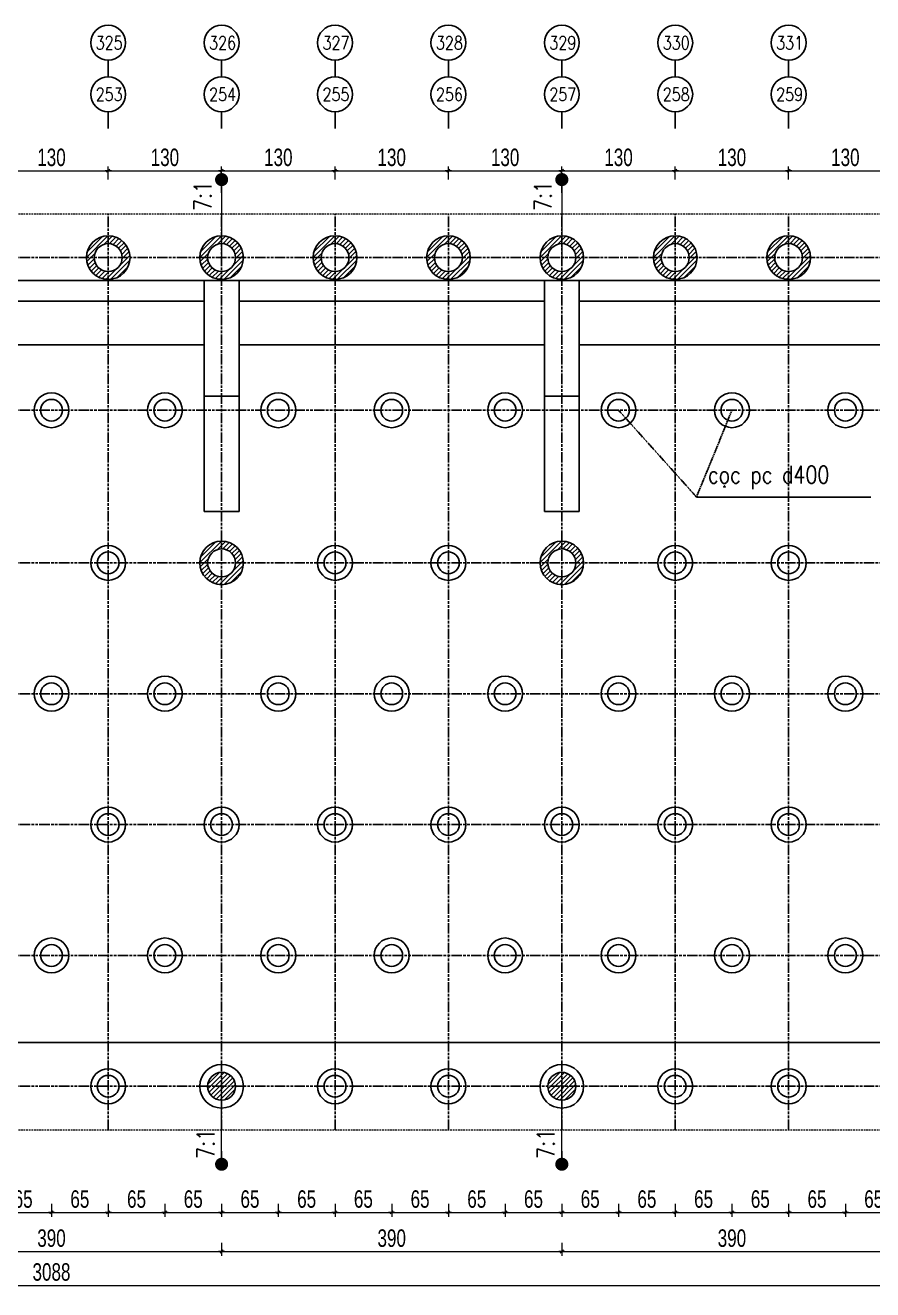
# Model space of a CAD drawing. Header units: inches. Extents: x -1640460 to 2672754, y -1012 to 1209503.
# Drawn here: x 6555 to 7526, y 136 to 1586 of the extents above; entities that cross this region are included whole.
import ezdxf

# ---------------------------------------------------------------- set-up
doc = ezdxf.new("R2010")
doc.units = ezdxf.units.IN
doc.header["$MEASUREMENT"] = 0
for name, pattern in [('ACAD_ISO09W100', [45, 24, -3, 6, -3, 6, -3]), ('CENTER', [2, 1.25, -0.25, 0.25, -0.25]), ('HIDDEN', [0.375, 0.25, -0.125])]:
    doc.linetypes.add(name, pattern=pattern)
doc.layers.add('DIM', color=177, linetype='Continuous', lineweight=20)
doc.layers.add('THAY1', color=9, linetype='Continuous', lineweight=20)
for name, color, linetype in [('Kich thuoc', 4, 'Continuous'), ('Text', 2, 'Continuous'), ('Tim', 8, 'ACAD_ISO09W100')]:
    doc.layers.add(name, color=color, linetype=linetype)
doc.styles.add('KICH_THUOC', font='vnsimli.shx', dxfattribs={"width": 0.8})
doc.styles.add('TXTDIM', font='VNARIAL.TTF', dxfattribs={"width": 0.7})
doc.dimstyles.new('DIM10', dxfattribs={"dimscale": 10, "dimtxt": 2, "dimasz": 0.3, "dimexe": 0.5, "dimexo": 0.5, "dimgap": 0.5, "dimtad": 1, "dimdec": 0, "dimzin": 12, "dimdsep": 46, "dimtxsty": 'TXTDIM', "dimblk": 'SLASH', "dimcen": 1.5, "dimclrd": 1, "dimclre": 256, "dimclrt": 2, "dimadec": 0, "dimazin": 0, "dimtfac": 1, "dimtdec": 0, "dimtix": 1, "dimtmove": 0, "dimatfit": 3, "dimldrblk": 'DOT', "dimfxl": 1, "dimfxlon": 1, "dimtolj": 1, "dimtzin": 0, "dimlwd": 9, "dimlwe": 9, "dimarcsym": 1})
pattern_1 = [(45, (5904.4896, 0), (-2.65165, 2.65165), [])]
pattern_2 = [(45, (6294.4896, 0), (-2.65165, 2.65165), [])]

# ---------------------------------------------------------------- blocks, each defined once
blk = doc.blocks.new('SLASH')
at = {"layer": 'DIM', "color": 16}
blk.add_line((-1.2, 0), (1.2, 0), dxfattribs=at)
at = {"layer": 'DIM', "color": 16, "linetype": 'Continuous'}
blk.add_line((-0.6, -0.6), (0.6, 0.6), dxfattribs=at)
blk = doc.blocks.new('*D388')
at = {"layer": 'Defpoints', "color": 0}
for p in [(6519.9, 319.4), (6584.9, 319.4), (6584.9, 224.8)]:
    blk.add_point(p, dxfattribs=at)
at = {"layer": 'Kich thuoc', "lineweight": 9}
for p, q in [((6519.9, 234.8), (6519.9, 219.8)), ((6584.9, 234.8), (6584.9, 219.8))]:
    blk.add_line(p, q, dxfattribs=at)
at = {"layer": 'Kich thuoc', "color": 1, "lineweight": 9}
blk.add_line((6522.9, 224.8), (6581.9, 224.8), dxfattribs=at)
at = {"layer": 'Kich thuoc', "color": 1, "lineweight": 9, "xscale": 3, "yscale": 3, "zscale": 3, "rotation": 180}
blk.add_blockref('SLASH', (6519.9, 224.8), dxfattribs=at)
at = {"layer": 'Kich thuoc', "color": 1, "lineweight": 9, "xscale": 3, "yscale": 3, "zscale": 3}
blk.add_blockref('SLASH', (6584.9, 224.8), dxfattribs=at)
at = {"layer": 'Kich thuoc', "color": 2, "insert": (6552.4, 240), "char_height": 20, "attachment_point": 5, "style": 'TXTDIM'}
blk.add_mtext('\\A1;65', dxfattribs=at)
blk = doc.blocks.new('_Dot')
at = {"color": 0, "linetype": 'ByBlock', "lineweight": -2}
blk.add_line((-0.5, 0), (-1, 0), dxfattribs=at)
at = {"color": 0, "linetype": 'ByBlock', "const_width": 0.5}
blk.add_lwpolyline([(-0.25, 0, 1), (0.25, 0, 1)], format="xyb", close=True, dxfattribs=at)
blk = doc.blocks.new('*D389')
at = {"layer": 'Defpoints', "color": 0}
for p in [(6584.9, 319.4), (6649.9, 319.4), (6649.9, 224.8)]:
    blk.add_point(p, dxfattribs=at)
at = {"layer": 'Kich thuoc', "lineweight": 9}
for p, q in [((6584.9, 234.8), (6584.9, 219.8)), ((6649.9, 234.8), (6649.9, 219.8))]:
    blk.add_line(p, q, dxfattribs=at)
at = {"layer": 'Kich thuoc', "color": 1, "lineweight": 9}
blk.add_line((6587.9, 224.8), (6646.9, 224.8), dxfattribs=at)
at = {"layer": 'Kich thuoc', "color": 1, "lineweight": 9, "xscale": 3, "yscale": 3, "zscale": 3, "rotation": 180}
blk.add_blockref('SLASH', (6584.9, 224.8), dxfattribs=at)
at = {"layer": 'Kich thuoc', "color": 1, "lineweight": 9, "xscale": 3, "yscale": 3, "zscale": 3}
blk.add_blockref('SLASH', (6649.9, 224.8), dxfattribs=at)
at = {"layer": 'Kich thuoc', "color": 2, "insert": (6617.4, 240), "char_height": 20, "attachment_point": 5, "style": 'TXTDIM'}
blk.add_mtext('\\A1;65', dxfattribs=at)
blk = doc.blocks.new('*D390')
at = {"layer": 'Defpoints', "color": 0}
for p in [(6649.9, 319.4), (6714.9, 319.4), (6714.9, 224.8)]:
    blk.add_point(p, dxfattribs=at)
at = {"layer": 'Kich thuoc', "lineweight": 9}
for p, q in [((6649.9, 234.8), (6649.9, 219.8)), ((6714.9, 234.8), (6714.9, 219.8))]:
    blk.add_line(p, q, dxfattribs=at)
at = {"layer": 'Kich thuoc', "color": 1, "lineweight": 9}
blk.add_line((6652.9, 224.8), (6711.9, 224.8), dxfattribs=at)
at = {"layer": 'Kich thuoc', "color": 1, "lineweight": 9, "xscale": 3, "yscale": 3, "zscale": 3, "rotation": 180}
blk.add_blockref('SLASH', (6649.9, 224.8), dxfattribs=at)
at = {"layer": 'Kich thuoc', "color": 1, "lineweight": 9, "xscale": 3, "yscale": 3, "zscale": 3}
blk.add_blockref('SLASH', (6714.9, 224.8), dxfattribs=at)
at = {"layer": 'Kich thuoc', "color": 2, "insert": (6682.4, 240), "char_height": 20, "attachment_point": 5, "style": 'TXTDIM'}
blk.add_mtext('\\A1;65', dxfattribs=at)
blk = doc.blocks.new('*D391')
at = {"layer": 'Defpoints', "color": 0}
for p in [(6714.9, 319.4), (6779.9, 319.4), (6779.9, 224.8)]:
    blk.add_point(p, dxfattribs=at)
at = {"layer": 'Kich thuoc', "lineweight": 9}
for p, q in [((6714.9, 234.8), (6714.9, 219.8)), ((6779.9, 234.8), (6779.9, 219.8))]:
    blk.add_line(p, q, dxfattribs=at)
at = {"layer": 'Kich thuoc', "color": 1, "lineweight": 9}
blk.add_line((6717.9, 224.8), (6776.9, 224.8), dxfattribs=at)
at = {"layer": 'Kich thuoc', "color": 1, "lineweight": 9, "xscale": 3, "yscale": 3, "zscale": 3, "rotation": 180}
blk.add_blockref('SLASH', (6714.9, 224.8), dxfattribs=at)
at = {"layer": 'Kich thuoc', "color": 1, "lineweight": 9, "xscale": 3, "yscale": 3, "zscale": 3}
blk.add_blockref('SLASH', (6779.9, 224.8), dxfattribs=at)
at = {"layer": 'Kich thuoc', "color": 2, "insert": (6747.4, 240), "char_height": 20, "attachment_point": 5, "style": 'TXTDIM'}
blk.add_mtext('\\A1;65', dxfattribs=at)
blk = doc.blocks.new('*D392')
at = {"layer": 'Defpoints', "color": 0}
for p in [(6779.9, 319.4), (6844.9, 319.4), (6844.9, 224.8)]:
    blk.add_point(p, dxfattribs=at)
at = {"layer": 'Kich thuoc', "lineweight": 9}
for p, q in [((6779.9, 234.8), (6779.9, 219.8)), ((6844.9, 234.8), (6844.9, 219.8))]:
    blk.add_line(p, q, dxfattribs=at)
at = {"layer": 'Kich thuoc', "color": 1, "lineweight": 9}
blk.add_line((6782.9, 224.8), (6841.9, 224.8), dxfattribs=at)
at = {"layer": 'Kich thuoc', "color": 1, "lineweight": 9, "xscale": 3, "yscale": 3, "zscale": 3, "rotation": 180}
blk.add_blockref('SLASH', (6779.9, 224.8), dxfattribs=at)
at = {"layer": 'Kich thuoc', "color": 1, "lineweight": 9, "xscale": 3, "yscale": 3, "zscale": 3}
blk.add_blockref('SLASH', (6844.9, 224.8), dxfattribs=at)
at = {"layer": 'Kich thuoc', "color": 2, "insert": (6812.4, 240), "char_height": 20, "attachment_point": 5, "style": 'TXTDIM'}
blk.add_mtext('\\A1;65', dxfattribs=at)
blk = doc.blocks.new('*D393')
at = {"layer": 'Defpoints', "color": 0}
for p in [(6844.9, 319.4), (6909.9, 319.4), (6909.9, 224.8)]:
    blk.add_point(p, dxfattribs=at)
at = {"layer": 'Kich thuoc', "lineweight": 9}
for p, q in [((6844.9, 234.8), (6844.9, 219.8)), ((6909.9, 234.8), (6909.9, 219.8))]:
    blk.add_line(p, q, dxfattribs=at)
at = {"layer": 'Kich thuoc', "color": 1, "lineweight": 9}
blk.add_line((6847.9, 224.8), (6906.9, 224.8), dxfattribs=at)
at = {"layer": 'Kich thuoc', "color": 1, "lineweight": 9, "xscale": 3, "yscale": 3, "zscale": 3, "rotation": 180}
blk.add_blockref('SLASH', (6844.9, 224.8), dxfattribs=at)
at = {"layer": 'Kich thuoc', "color": 1, "lineweight": 9, "xscale": 3, "yscale": 3, "zscale": 3}
blk.add_blockref('SLASH', (6909.9, 224.8), dxfattribs=at)
at = {"layer": 'Kich thuoc', "color": 2, "insert": (6877.4, 240), "char_height": 20, "attachment_point": 5, "style": 'TXTDIM'}
blk.add_mtext('\\A1;65', dxfattribs=at)
blk = doc.blocks.new('*D394')
at = {"layer": 'Defpoints', "color": 0}
for p in [(6909.9, 319.4), (6974.9, 319.4), (6974.9, 224.8)]:
    blk.add_point(p, dxfattribs=at)
at = {"layer": 'Kich thuoc', "lineweight": 9}
for p, q in [((6909.9, 234.8), (6909.9, 219.8)), ((6974.9, 234.8), (6974.9, 219.8))]:
    blk.add_line(p, q, dxfattribs=at)
at = {"layer": 'Kich thuoc', "color": 1, "lineweight": 9}
blk.add_line((6912.9, 224.8), (6971.9, 224.8), dxfattribs=at)
at = {"layer": 'Kich thuoc', "color": 1, "lineweight": 9, "xscale": 3, "yscale": 3, "zscale": 3, "rotation": 180}
blk.add_blockref('SLASH', (6909.9, 224.8), dxfattribs=at)
at = {"layer": 'Kich thuoc', "color": 1, "lineweight": 9, "xscale": 3, "yscale": 3, "zscale": 3}
blk.add_blockref('SLASH', (6974.9, 224.8), dxfattribs=at)
at = {"layer": 'Kich thuoc', "color": 2, "insert": (6942.4, 240), "char_height": 20, "attachment_point": 5, "style": 'TXTDIM'}
blk.add_mtext('\\A1;65', dxfattribs=at)
blk = doc.blocks.new('*D395')
at = {"layer": 'Defpoints', "color": 0}
for p in [(6974.9, 319.4), (7039.9, 319.4), (7039.9, 224.8)]:
    blk.add_point(p, dxfattribs=at)
at = {"layer": 'Kich thuoc', "lineweight": 9}
for p, q in [((6974.9, 234.8), (6974.9, 219.8)), ((7039.9, 234.8), (7039.9, 219.8))]:
    blk.add_line(p, q, dxfattribs=at)
at = {"layer": 'Kich thuoc', "color": 1, "lineweight": 9}
blk.add_line((6977.9, 224.8), (7036.9, 224.8), dxfattribs=at)
at = {"layer": 'Kich thuoc', "color": 1, "lineweight": 9, "xscale": 3, "yscale": 3, "zscale": 3, "rotation": 180}
blk.add_blockref('SLASH', (6974.9, 224.8), dxfattribs=at)
at = {"layer": 'Kich thuoc', "color": 1, "lineweight": 9, "xscale": 3, "yscale": 3, "zscale": 3}
blk.add_blockref('SLASH', (7039.9, 224.8), dxfattribs=at)
at = {"layer": 'Kich thuoc', "color": 2, "insert": (7007.4, 240), "char_height": 20, "attachment_point": 5, "style": 'TXTDIM'}
blk.add_mtext('\\A1;65', dxfattribs=at)
blk = doc.blocks.new('*D396')
at = {"layer": 'Defpoints', "color": 0}
for p in [(7039.9, 319.4), (7104.9, 319.4), (7104.9, 224.8)]:
    blk.add_point(p, dxfattribs=at)
at = {"layer": 'Kich thuoc', "lineweight": 9}
for p, q in [((7039.9, 234.8), (7039.9, 219.8)), ((7104.9, 234.8), (7104.9, 219.8))]:
    blk.add_line(p, q, dxfattribs=at)
at = {"layer": 'Kich thuoc', "color": 1, "lineweight": 9}
blk.add_line((7042.9, 224.8), (7101.9, 224.8), dxfattribs=at)
at = {"layer": 'Kich thuoc', "color": 1, "lineweight": 9, "xscale": 3, "yscale": 3, "zscale": 3, "rotation": 180}
blk.add_blockref('SLASH', (7039.9, 224.8), dxfattribs=at)
at = {"layer": 'Kich thuoc', "color": 1, "lineweight": 9, "xscale": 3, "yscale": 3, "zscale": 3}
blk.add_blockref('SLASH', (7104.9, 224.8), dxfattribs=at)
at = {"layer": 'Kich thuoc', "color": 2, "insert": (7072.4, 240), "char_height": 20, "attachment_point": 5, "style": 'TXTDIM'}
blk.add_mtext('\\A1;65', dxfattribs=at)
blk = doc.blocks.new('*D397')
at = {"layer": 'Defpoints', "color": 0}
for p in [(7104.9, 319.4), (7169.9, 319.4), (7169.9, 224.8)]:
    blk.add_point(p, dxfattribs=at)
at = {"layer": 'Kich thuoc', "lineweight": 9}
for p, q in [((7104.9, 234.8), (7104.9, 219.8)), ((7169.9, 234.8), (7169.9, 219.8))]:
    blk.add_line(p, q, dxfattribs=at)
at = {"layer": 'Kich thuoc', "color": 1, "lineweight": 9}
blk.add_line((7107.9, 224.8), (7166.9, 224.8), dxfattribs=at)
at = {"layer": 'Kich thuoc', "color": 1, "lineweight": 9, "xscale": 3, "yscale": 3, "zscale": 3, "rotation": 180}
blk.add_blockref('SLASH', (7104.9, 224.8), dxfattribs=at)
at = {"layer": 'Kich thuoc', "color": 1, "lineweight": 9, "xscale": 3, "yscale": 3, "zscale": 3}
blk.add_blockref('SLASH', (7169.9, 224.8), dxfattribs=at)
at = {"layer": 'Kich thuoc', "color": 2, "insert": (7137.4, 240), "char_height": 20, "attachment_point": 5, "style": 'TXTDIM'}
blk.add_mtext('\\A1;65', dxfattribs=at)
blk = doc.blocks.new('*D398')
at = {"layer": 'Defpoints', "color": 0}
for p in [(7169.9, 319.4), (7234.9, 319.4), (7234.9, 224.8)]:
    blk.add_point(p, dxfattribs=at)
at = {"layer": 'Kich thuoc', "lineweight": 9}
for p, q in [((7169.9, 234.8), (7169.9, 219.8)), ((7234.9, 234.8), (7234.9, 219.8))]:
    blk.add_line(p, q, dxfattribs=at)
at = {"layer": 'Kich thuoc', "color": 1, "lineweight": 9}
blk.add_line((7172.9, 224.8), (7231.9, 224.8), dxfattribs=at)
at = {"layer": 'Kich thuoc', "color": 1, "lineweight": 9, "xscale": 3, "yscale": 3, "zscale": 3, "rotation": 180}
blk.add_blockref('SLASH', (7169.9, 224.8), dxfattribs=at)
at = {"layer": 'Kich thuoc', "color": 1, "lineweight": 9, "xscale": 3, "yscale": 3, "zscale": 3}
blk.add_blockref('SLASH', (7234.9, 224.8), dxfattribs=at)
at = {"layer": 'Kich thuoc', "color": 2, "insert": (7202.4, 240), "char_height": 20, "attachment_point": 5, "style": 'TXTDIM'}
blk.add_mtext('\\A1;65', dxfattribs=at)
blk = doc.blocks.new('*D399')
at = {"layer": 'Defpoints', "color": 0}
for p in [(7234.9, 319.4), (7299.9, 319.4), (7299.9, 224.8)]:
    blk.add_point(p, dxfattribs=at)
at = {"layer": 'Kich thuoc', "lineweight": 9}
for p, q in [((7234.9, 234.8), (7234.9, 219.8)), ((7299.9, 234.8), (7299.9, 219.8))]:
    blk.add_line(p, q, dxfattribs=at)
at = {"layer": 'Kich thuoc', "color": 1, "lineweight": 9}
blk.add_line((7237.9, 224.8), (7296.9, 224.8), dxfattribs=at)
at = {"layer": 'Kich thuoc', "color": 1, "lineweight": 9, "xscale": 3, "yscale": 3, "zscale": 3, "rotation": 180}
blk.add_blockref('SLASH', (7234.9, 224.8), dxfattribs=at)
at = {"layer": 'Kich thuoc', "color": 1, "lineweight": 9, "xscale": 3, "yscale": 3, "zscale": 3}
blk.add_blockref('SLASH', (7299.9, 224.8), dxfattribs=at)
at = {"layer": 'Kich thuoc', "color": 2, "insert": (7267.4, 240), "char_height": 20, "attachment_point": 5, "style": 'TXTDIM'}
blk.add_mtext('\\A1;65', dxfattribs=at)
blk = doc.blocks.new('*D400')
at = {"layer": 'Defpoints', "color": 0}
for p in [(7299.9, 319.4), (7364.9, 319.4), (7364.9, 224.8)]:
    blk.add_point(p, dxfattribs=at)
at = {"layer": 'Kich thuoc', "lineweight": 9}
for p, q in [((7299.9, 234.8), (7299.9, 219.8)), ((7364.9, 234.8), (7364.9, 219.8))]:
    blk.add_line(p, q, dxfattribs=at)
at = {"layer": 'Kich thuoc', "color": 1, "lineweight": 9}
blk.add_line((7302.9, 224.8), (7361.9, 224.8), dxfattribs=at)
at = {"layer": 'Kich thuoc', "color": 1, "lineweight": 9, "xscale": 3, "yscale": 3, "zscale": 3, "rotation": 180}
blk.add_blockref('SLASH', (7299.9, 224.8), dxfattribs=at)
at = {"layer": 'Kich thuoc', "color": 1, "lineweight": 9, "xscale": 3, "yscale": 3, "zscale": 3}
blk.add_blockref('SLASH', (7364.9, 224.8), dxfattribs=at)
at = {"layer": 'Kich thuoc', "color": 2, "insert": (7332.4, 240), "char_height": 20, "attachment_point": 5, "style": 'TXTDIM'}
blk.add_mtext('\\A1;65', dxfattribs=at)
blk = doc.blocks.new('*D401')
at = {"layer": 'Defpoints', "color": 0}
for p in [(7364.9, 319.4), (7429.9, 319.4), (7429.9, 224.8)]:
    blk.add_point(p, dxfattribs=at)
at = {"layer": 'Kich thuoc', "lineweight": 9}
for p, q in [((7364.9, 234.8), (7364.9, 219.8)), ((7429.9, 234.8), (7429.9, 219.8))]:
    blk.add_line(p, q, dxfattribs=at)
at = {"layer": 'Kich thuoc', "color": 1, "lineweight": 9}
blk.add_line((7367.9, 224.8), (7426.9, 224.8), dxfattribs=at)
at = {"layer": 'Kich thuoc', "color": 1, "lineweight": 9, "xscale": 3, "yscale": 3, "zscale": 3, "rotation": 180}
blk.add_blockref('SLASH', (7364.9, 224.8), dxfattribs=at)
at = {"layer": 'Kich thuoc', "color": 1, "lineweight": 9, "xscale": 3, "yscale": 3, "zscale": 3}
blk.add_blockref('SLASH', (7429.9, 224.8), dxfattribs=at)
at = {"layer": 'Kich thuoc', "color": 2, "insert": (7397.4, 240), "char_height": 20, "attachment_point": 5, "style": 'TXTDIM'}
blk.add_mtext('\\A1;65', dxfattribs=at)
blk = doc.blocks.new('*D402')
at = {"layer": 'Defpoints', "color": 0}
for p in [(7429.9, 319.4), (7494.9, 319.4), (7494.9, 224.8)]:
    blk.add_point(p, dxfattribs=at)
at = {"layer": 'Kich thuoc', "lineweight": 9}
for p, q in [((7429.9, 234.8), (7429.9, 219.8)), ((7494.9, 234.8), (7494.9, 219.8))]:
    blk.add_line(p, q, dxfattribs=at)
at = {"layer": 'Kich thuoc', "color": 1, "lineweight": 9}
blk.add_line((7432.9, 224.8), (7491.9, 224.8), dxfattribs=at)
at = {"layer": 'Kich thuoc', "color": 1, "lineweight": 9, "xscale": 3, "yscale": 3, "zscale": 3, "rotation": 180}
blk.add_blockref('SLASH', (7429.9, 224.8), dxfattribs=at)
at = {"layer": 'Kich thuoc', "color": 1, "lineweight": 9, "xscale": 3, "yscale": 3, "zscale": 3}
blk.add_blockref('SLASH', (7494.9, 224.8), dxfattribs=at)
at = {"layer": 'Kich thuoc', "color": 2, "insert": (7462.4, 240), "char_height": 20, "attachment_point": 5, "style": 'TXTDIM'}
blk.add_mtext('\\A1;65', dxfattribs=at)
blk = doc.blocks.new('*D403')
at = {"layer": 'Defpoints', "color": 0}
for p in [(7494.9, 319.4), (7559.9, 319.4), (7559.9, 224.8)]:
    blk.add_point(p, dxfattribs=at)
at = {"layer": 'Kich thuoc', "lineweight": 9}
for p, q in [((7494.9, 234.8), (7494.9, 219.8)), ((7559.9, 234.8), (7559.9, 219.8))]:
    blk.add_line(p, q, dxfattribs=at)
at = {"layer": 'Kich thuoc', "color": 1, "lineweight": 9}
blk.add_line((7497.9, 224.8), (7556.9, 224.8), dxfattribs=at)
at = {"layer": 'Kich thuoc', "color": 1, "lineweight": 9, "xscale": 3, "yscale": 3, "zscale": 3, "rotation": 180}
blk.add_blockref('SLASH', (7494.9, 224.8), dxfattribs=at)
at = {"layer": 'Kich thuoc', "color": 1, "lineweight": 9, "xscale": 3, "yscale": 3, "zscale": 3}
blk.add_blockref('SLASH', (7559.9, 224.8), dxfattribs=at)
at = {"layer": 'Kich thuoc', "color": 2, "insert": (7527.4, 240), "char_height": 20, "attachment_point": 5, "style": 'TXTDIM'}
blk.add_mtext('\\A1;65', dxfattribs=at)
blk = doc.blocks.new('*D417')
at = {"layer": 'Defpoints', "color": 0}
for p in [(6389.9, 319.4), (6779.9, 319.4), (6779.9, 180)]:
    blk.add_point(p, dxfattribs=at)
at = {"layer": 'Kich thuoc', "lineweight": 9}
for p, q in [((6389.9, 190), (6389.9, 175)), ((6779.9, 190), (6779.9, 175))]:
    blk.add_line(p, q, dxfattribs=at)
at = {"layer": 'Kich thuoc', "color": 1, "lineweight": 9}
blk.add_line((6392.9, 180), (6776.9, 180), dxfattribs=at)
at = {"layer": 'Kich thuoc', "color": 1, "lineweight": 9, "xscale": 3, "yscale": 3, "zscale": 3, "rotation": 180}
blk.add_blockref('SLASH', (6389.9, 180), dxfattribs=at)
at = {"layer": 'Kich thuoc', "color": 1, "lineweight": 9, "xscale": 3, "yscale": 3, "zscale": 3}
blk.add_blockref('SLASH', (6779.9, 180), dxfattribs=at)
at = {"layer": 'Kich thuoc', "color": 2, "insert": (6584.9, 195.2), "char_height": 20, "attachment_point": 5, "style": 'TXTDIM'}
blk.add_mtext('\\A1;390', dxfattribs=at)
blk = doc.blocks.new('*D418')
at = {"layer": 'Defpoints', "color": 0}
for p in [(6779.9, 319.4), (7169.9, 319.4), (7169.9, 180)]:
    blk.add_point(p, dxfattribs=at)
at = {"layer": 'Kich thuoc', "lineweight": 9}
for p, q in [((6779.9, 190), (6779.9, 175)), ((7169.9, 190), (7169.9, 175))]:
    blk.add_line(p, q, dxfattribs=at)
at = {"layer": 'Kich thuoc', "color": 1, "lineweight": 9}
blk.add_line((6782.9, 180), (7166.9, 180), dxfattribs=at)
at = {"layer": 'Kich thuoc', "color": 1, "lineweight": 9, "xscale": 3, "yscale": 3, "zscale": 3, "rotation": 180}
blk.add_blockref('SLASH', (6779.9, 180), dxfattribs=at)
at = {"layer": 'Kich thuoc', "color": 1, "lineweight": 9, "xscale": 3, "yscale": 3, "zscale": 3}
blk.add_blockref('SLASH', (7169.9, 180), dxfattribs=at)
at = {"layer": 'Kich thuoc', "color": 2, "insert": (6974.9, 195.2), "char_height": 20, "attachment_point": 5, "style": 'TXTDIM'}
blk.add_mtext('\\A1;390', dxfattribs=at)
blk = doc.blocks.new('*D419')
at = {"layer": 'Defpoints', "color": 0}
for p in [(7169.9, 319.4), (7559.9, 319.4), (7559.9, 180)]:
    blk.add_point(p, dxfattribs=at)
at = {"layer": 'Kich thuoc', "lineweight": 9}
for p, q in [((7169.9, 190), (7169.9, 175)), ((7559.9, 190), (7559.9, 175))]:
    blk.add_line(p, q, dxfattribs=at)
at = {"layer": 'Kich thuoc', "color": 1, "lineweight": 9}
blk.add_line((7172.9, 180), (7556.9, 180), dxfattribs=at)
at = {"layer": 'Kich thuoc', "color": 1, "lineweight": 9, "xscale": 3, "yscale": 3, "zscale": 3, "rotation": 180}
blk.add_blockref('SLASH', (7169.9, 180), dxfattribs=at)
at = {"layer": 'Kich thuoc', "color": 1, "lineweight": 9, "xscale": 3, "yscale": 3, "zscale": 3}
blk.add_blockref('SLASH', (7559.9, 180), dxfattribs=at)
at = {"layer": 'Kich thuoc', "color": 2, "insert": (7364.9, 195.2), "char_height": 20, "attachment_point": 5, "style": 'TXTDIM'}
blk.add_mtext('\\A1;390', dxfattribs=at)
blk = doc.blocks.new('*D422')
at = {"layer": 'Defpoints', "color": 0}
for p in [(5040.9, 319.4), (8128.9, 319.4), (8128.9, 141.2)]:
    blk.add_point(p, dxfattribs=at)
at = {"layer": 'Kich thuoc', "lineweight": 9}
for p, q in [((5040.9, 151.2), (5040.9, 136.2)), ((8128.9, 151.2), (8128.9, 136.2))]:
    blk.add_line(p, q, dxfattribs=at)
at = {"layer": 'Kich thuoc', "color": 1, "lineweight": 9}
blk.add_line((5043.9, 141.2), (8125.9, 141.2), dxfattribs=at)
at = {"layer": 'Kich thuoc', "color": 1, "lineweight": 9, "xscale": 3, "yscale": 3, "zscale": 3, "rotation": 180}
blk.add_blockref('SLASH', (5040.9, 141.2), dxfattribs=at)
at = {"layer": 'Kich thuoc', "color": 1, "lineweight": 9, "xscale": 3, "yscale": 3, "zscale": 3}
blk.add_blockref('SLASH', (8128.9, 141.2), dxfattribs=at)
at = {"layer": 'Kich thuoc', "color": 2, "insert": (6584.9, 156.4), "char_height": 20, "attachment_point": 5, "style": 'TXTDIM'}
blk.add_mtext('\\A1;3088', dxfattribs=at)
blk = doc.blocks.new('*D369')
at = {"layer": 'Defpoints', "color": 0}
for p in [(6649.9, 1419), (6519.9, 1369.4), (6649.9, 1369.4)]:
    blk.add_point(p, dxfattribs=at)
at = {"layer": 'Kich thuoc', "lineweight": 9}
for p, q in [((6519.9, 1409), (6519.9, 1424)), ((6649.9, 1409), (6649.9, 1424))]:
    blk.add_line(p, q, dxfattribs=at)
at = {"layer": 'Kich thuoc', "color": 1, "lineweight": 9}
blk.add_line((6522.9, 1419), (6646.9, 1419), dxfattribs=at)
at = {"layer": 'Kich thuoc', "color": 1, "lineweight": 9, "xscale": 3, "yscale": 3, "zscale": 3, "rotation": 180}
blk.add_blockref('SLASH', (6519.9, 1419), dxfattribs=at)
at = {"layer": 'Kich thuoc', "color": 1, "lineweight": 9, "xscale": 3, "yscale": 3, "zscale": 3}
blk.add_blockref('SLASH', (6649.9, 1419), dxfattribs=at)
at = {"layer": 'Kich thuoc', "color": 2, "insert": (6584.9, 1434.2), "char_height": 20, "attachment_point": 5, "style": 'TXTDIM'}
blk.add_mtext('\\A1;130', dxfattribs=at)
blk = doc.blocks.new('*D370')
at = {"layer": 'Defpoints', "color": 0}
for p in [(6779.9, 1419), (6649.9, 1369.4), (6779.9, 1369.4)]:
    blk.add_point(p, dxfattribs=at)
at = {"layer": 'Kich thuoc', "lineweight": 9}
for p, q in [((6649.9, 1409), (6649.9, 1424)), ((6779.9, 1409), (6779.9, 1424))]:
    blk.add_line(p, q, dxfattribs=at)
at = {"layer": 'Kich thuoc', "color": 1, "lineweight": 9}
blk.add_line((6652.9, 1419), (6776.9, 1419), dxfattribs=at)
at = {"layer": 'Kich thuoc', "color": 1, "lineweight": 9, "xscale": 3, "yscale": 3, "zscale": 3, "rotation": 180}
blk.add_blockref('SLASH', (6649.9, 1419), dxfattribs=at)
at = {"layer": 'Kich thuoc', "color": 1, "lineweight": 9, "xscale": 3, "yscale": 3, "zscale": 3}
blk.add_blockref('SLASH', (6779.9, 1419), dxfattribs=at)
at = {"layer": 'Kich thuoc', "color": 2, "insert": (6714.9, 1434.2), "char_height": 20, "attachment_point": 5, "style": 'TXTDIM'}
blk.add_mtext('\\A1;130', dxfattribs=at)
blk = doc.blocks.new('*D371')
at = {"layer": 'Defpoints', "color": 0}
for p in [(6909.9, 1419), (6779.9, 1369.4), (6909.9, 1369.4)]:
    blk.add_point(p, dxfattribs=at)
at = {"layer": 'Kich thuoc', "lineweight": 9}
for p, q in [((6779.9, 1409), (6779.9, 1424)), ((6909.9, 1409), (6909.9, 1424))]:
    blk.add_line(p, q, dxfattribs=at)
at = {"layer": 'Kich thuoc', "color": 1, "lineweight": 9}
blk.add_line((6782.9, 1419), (6906.9, 1419), dxfattribs=at)
at = {"layer": 'Kich thuoc', "color": 1, "lineweight": 9, "xscale": 3, "yscale": 3, "zscale": 3, "rotation": 180}
blk.add_blockref('SLASH', (6779.9, 1419), dxfattribs=at)
at = {"layer": 'Kich thuoc', "color": 1, "lineweight": 9, "xscale": 3, "yscale": 3, "zscale": 3}
blk.add_blockref('SLASH', (6909.9, 1419), dxfattribs=at)
at = {"layer": 'Kich thuoc', "color": 2, "insert": (6844.9, 1434.2), "char_height": 20, "attachment_point": 5, "style": 'TXTDIM'}
blk.add_mtext('\\A1;130', dxfattribs=at)
blk = doc.blocks.new('*D372')
at = {"layer": 'Defpoints', "color": 0}
for p in [(7039.9, 1419), (6909.9, 1369.4), (7039.9, 1369.4)]:
    blk.add_point(p, dxfattribs=at)
at = {"layer": 'Kich thuoc', "lineweight": 9}
for p, q in [((6909.9, 1409), (6909.9, 1424)), ((7039.9, 1409), (7039.9, 1424))]:
    blk.add_line(p, q, dxfattribs=at)
at = {"layer": 'Kich thuoc', "color": 1, "lineweight": 9}
blk.add_line((6912.9, 1419), (7036.9, 1419), dxfattribs=at)
at = {"layer": 'Kich thuoc', "color": 1, "lineweight": 9, "xscale": 3, "yscale": 3, "zscale": 3, "rotation": 180}
blk.add_blockref('SLASH', (6909.9, 1419), dxfattribs=at)
at = {"layer": 'Kich thuoc', "color": 1, "lineweight": 9, "xscale": 3, "yscale": 3, "zscale": 3}
blk.add_blockref('SLASH', (7039.9, 1419), dxfattribs=at)
at = {"layer": 'Kich thuoc', "color": 2, "insert": (6974.9, 1434.2), "char_height": 20, "attachment_point": 5, "style": 'TXTDIM'}
blk.add_mtext('\\A1;130', dxfattribs=at)
blk = doc.blocks.new('*D373')
at = {"layer": 'Defpoints', "color": 0}
for p in [(7169.9, 1419), (7039.9, 1369.4), (7169.9, 1369.4)]:
    blk.add_point(p, dxfattribs=at)
at = {"layer": 'Kich thuoc', "lineweight": 9}
for p, q in [((7039.9, 1409), (7039.9, 1424)), ((7169.9, 1409), (7169.9, 1424))]:
    blk.add_line(p, q, dxfattribs=at)
at = {"layer": 'Kich thuoc', "color": 1, "lineweight": 9}
blk.add_line((7042.9, 1419), (7166.9, 1419), dxfattribs=at)
at = {"layer": 'Kich thuoc', "color": 1, "lineweight": 9, "xscale": 3, "yscale": 3, "zscale": 3, "rotation": 180}
blk.add_blockref('SLASH', (7039.9, 1419), dxfattribs=at)
at = {"layer": 'Kich thuoc', "color": 1, "lineweight": 9, "xscale": 3, "yscale": 3, "zscale": 3}
blk.add_blockref('SLASH', (7169.9, 1419), dxfattribs=at)
at = {"layer": 'Kich thuoc', "color": 2, "insert": (7104.9, 1434.2), "char_height": 20, "attachment_point": 5, "style": 'TXTDIM'}
blk.add_mtext('\\A1;130', dxfattribs=at)
blk = doc.blocks.new('*D374')
at = {"layer": 'Defpoints', "color": 0}
for p in [(7299.9, 1419), (7169.9, 1369.4), (7299.9, 1369.4)]:
    blk.add_point(p, dxfattribs=at)
at = {"layer": 'Kich thuoc', "lineweight": 9}
for p, q in [((7169.9, 1409), (7169.9, 1424)), ((7299.9, 1409), (7299.9, 1424))]:
    blk.add_line(p, q, dxfattribs=at)
at = {"layer": 'Kich thuoc', "color": 1, "lineweight": 9}
blk.add_line((7172.9, 1419), (7296.9, 1419), dxfattribs=at)
at = {"layer": 'Kich thuoc', "color": 1, "lineweight": 9, "xscale": 3, "yscale": 3, "zscale": 3, "rotation": 180}
blk.add_blockref('SLASH', (7169.9, 1419), dxfattribs=at)
at = {"layer": 'Kich thuoc', "color": 1, "lineweight": 9, "xscale": 3, "yscale": 3, "zscale": 3}
blk.add_blockref('SLASH', (7299.9, 1419), dxfattribs=at)
at = {"layer": 'Kich thuoc', "color": 2, "insert": (7234.9, 1434.2), "char_height": 20, "attachment_point": 5, "style": 'TXTDIM'}
blk.add_mtext('\\A1;130', dxfattribs=at)
blk = doc.blocks.new('*D375')
at = {"layer": 'Defpoints', "color": 0}
for p in [(7429.9, 1419), (7299.9, 1369.4), (7429.9, 1369.4)]:
    blk.add_point(p, dxfattribs=at)
at = {"layer": 'Kich thuoc', "lineweight": 9}
for p, q in [((7299.9, 1409), (7299.9, 1424)), ((7429.9, 1409), (7429.9, 1424))]:
    blk.add_line(p, q, dxfattribs=at)
at = {"layer": 'Kich thuoc', "color": 1, "lineweight": 9}
blk.add_line((7302.9, 1419), (7426.9, 1419), dxfattribs=at)
at = {"layer": 'Kich thuoc', "color": 1, "lineweight": 9, "xscale": 3, "yscale": 3, "zscale": 3, "rotation": 180}
blk.add_blockref('SLASH', (7299.9, 1419), dxfattribs=at)
at = {"layer": 'Kich thuoc', "color": 1, "lineweight": 9, "xscale": 3, "yscale": 3, "zscale": 3}
blk.add_blockref('SLASH', (7429.9, 1419), dxfattribs=at)
at = {"layer": 'Kich thuoc', "color": 2, "insert": (7364.9, 1434.2), "char_height": 20, "attachment_point": 5, "style": 'TXTDIM'}
blk.add_mtext('\\A1;130', dxfattribs=at)
blk = doc.blocks.new('*D376')
at = {"layer": 'Defpoints', "color": 0}
for p in [(7559.9, 1419), (7559.9, 1383), (7429.9, 1369.4)]:
    blk.add_point(p, dxfattribs=at)
at = {"layer": 'Kich thuoc', "lineweight": 9}
for p, q in [((7429.9, 1409), (7429.9, 1424)), ((7559.9, 1409), (7559.9, 1424))]:
    blk.add_line(p, q, dxfattribs=at)
at = {"layer": 'Kich thuoc', "color": 1, "lineweight": 9}
blk.add_line((7432.9, 1419), (7556.9, 1419), dxfattribs=at)
at = {"layer": 'Kich thuoc', "color": 1, "lineweight": 9, "xscale": 3, "yscale": 3, "zscale": 3, "rotation": 180}
blk.add_blockref('SLASH', (7429.9, 1419), dxfattribs=at)
at = {"layer": 'Kich thuoc', "color": 1, "lineweight": 9, "xscale": 3, "yscale": 3, "zscale": 3}
blk.add_blockref('SLASH', (7559.9, 1419), dxfattribs=at)
at = {"layer": 'Kich thuoc', "color": 2, "insert": (7494.9, 1434.2), "char_height": 20, "attachment_point": 5, "style": 'TXTDIM'}
blk.add_mtext('\\A1;130', dxfattribs=at)

msp = doc.modelspace()

# ---------------------------------------------------------------- hatches: boundary and pattern name
h = msp.add_hatch()
h.set_pattern_fill('ANSI31', color=256, scale=30, style=0)
h.set_pattern_definition(pattern_1)
h.paths.add_polyline_path([(6649.9, 1344.4, 0.414214), (6624.9, 1319.4), (6633.9, 1319.4, -0.414214), (6649.9, 1335.4)])
h.paths.add_polyline_path([(6649.9, 1344.4), (6649.9, 1335.4, -0.414214), (6665.9, 1319.4), (6674.9, 1319.4, 0.414214)])
h.paths.add_polyline_path([(6674.9, 1319.4), (6665.9, 1319.4, -0.414214), (6649.9, 1303.4), (6649.9, 1294.4, 0.414214)])
h.paths.add_polyline_path([(6633.9, 1319.4), (6624.9, 1319.4, 0.414214), (6649.9, 1294.4), (6649.9, 1303.4, -0.414214)])
h = msp.add_hatch()
h.set_pattern_fill('ANSI31', color=256, scale=30, style=0)
h.set_pattern_definition([(45, (6034.4896, 0), (-2.65165, 2.65165), [])])
h.paths.add_polyline_path([(6779.9, 1344.4, 0.414214), (6754.9, 1319.4), (6763.9, 1319.4, -0.414214), (6779.9, 1335.4)])
h.paths.add_polyline_path([(6779.9, 1344.4), (6779.9, 1335.4, -0.414214), (6795.9, 1319.4), (6804.9, 1319.4, 0.414214)])
h.paths.add_polyline_path([(6804.9, 1319.4), (6795.9, 1319.4, -0.414214), (6779.9, 1303.4), (6779.9, 1294.4, 0.414214)])
h.paths.add_polyline_path([(6763.9, 1319.4), (6754.9, 1319.4, 0.414214), (6779.9, 1294.4), (6779.9, 1303.4, -0.414214)])
h = msp.add_hatch()
h.set_pattern_fill('ANSI31', color=256, scale=30, style=0)
h.set_pattern_definition([(45, (6164.4896, 0), (-2.65165, 2.65165), [])])
h.paths.add_polyline_path([(6909.9, 1344.4, 0.414214), (6884.9, 1319.4), (6893.9, 1319.4, -0.414214), (6909.9, 1335.4)])
h.paths.add_polyline_path([(6909.9, 1344.4), (6909.9, 1335.4, -0.414214), (6925.9, 1319.4), (6934.9, 1319.4, 0.414214)])
h.paths.add_polyline_path([(6934.9, 1319.4), (6925.9, 1319.4, -0.414214), (6909.9, 1303.4), (6909.9, 1294.4, 0.414214)])
h.paths.add_polyline_path([(6893.9, 1319.4), (6884.9, 1319.4, 0.414214), (6909.9, 1294.4), (6909.9, 1303.4, -0.414214)])
h = msp.add_hatch()
h.set_pattern_fill('ANSI31', color=256, scale=30, style=0)
h.set_pattern_definition(pattern_2)
h.paths.add_polyline_path([(7039.9, 1344.4, 0.414214), (7014.9, 1319.4), (7023.9, 1319.4, -0.414214), (7039.9, 1335.4)])
h.paths.add_polyline_path([(7039.9, 1344.4), (7039.9, 1335.4, -0.414214), (7055.9, 1319.4), (7064.9, 1319.4, 0.414214)])
h.paths.add_polyline_path([(7064.9, 1319.4), (7055.9, 1319.4, -0.414214), (7039.9, 1303.4), (7039.9, 1294.4, 0.414214)])
h.paths.add_polyline_path([(7023.9, 1319.4), (7014.9, 1319.4, 0.414214), (7039.9, 1294.4), (7039.9, 1303.4, -0.414214)])
h = msp.add_hatch()
h.set_pattern_fill('ANSI31', color=256, scale=30, style=0)
h.set_pattern_definition([(45, (6424.4896, 0), (-2.65165, 2.65165), [])])
h.paths.add_polyline_path([(7169.9, 1344.4, 0.414214), (7144.9, 1319.4), (7153.9, 1319.4, -0.414214), (7169.9, 1335.4)])
h.paths.add_polyline_path([(7169.9, 1344.4), (7169.9, 1335.4, -0.414214), (7185.9, 1319.4), (7194.9, 1319.4, 0.414214)])
h.paths.add_polyline_path([(7194.9, 1319.4), (7185.9, 1319.4, -0.414214), (7169.9, 1303.4), (7169.9, 1294.4, 0.414214)])
h.paths.add_polyline_path([(7153.9, 1319.4), (7144.9, 1319.4, 0.414214), (7169.9, 1294.4), (7169.9, 1303.4, -0.414214)])
h = msp.add_hatch()
h.set_pattern_fill('ANSI31', color=256, scale=30, style=0)
h.set_pattern_definition([(45, (6554.4896, 0), (-2.65165, 2.65165), [])])
h.paths.add_polyline_path([(7299.9, 1344.4, 0.414214), (7274.9, 1319.4), (7283.9, 1319.4, -0.414214), (7299.9, 1335.4)])
h.paths.add_polyline_path([(7299.9, 1344.4), (7299.9, 1335.4, -0.414214), (7315.9, 1319.4), (7324.9, 1319.4, 0.414214)])
h.paths.add_polyline_path([(7324.9, 1319.4), (7315.9, 1319.4, -0.414214), (7299.9, 1303.4), (7299.9, 1294.4, 0.414214)])
h.paths.add_polyline_path([(7283.9, 1319.4), (7274.9, 1319.4, 0.414214), (7299.9, 1294.4), (7299.9, 1303.4, -0.414214)])
h = msp.add_hatch()
h.set_pattern_fill('ANSI31', color=256, scale=30, style=0)
h.set_pattern_definition([(45, (6684.4896, 0), (-2.65165, 2.65165), [])])
h.paths.add_polyline_path([(7429.9, 1344.4, 0.414214), (7404.9, 1319.4), (7413.9, 1319.4, -0.414214), (7429.9, 1335.4)])
h.paths.add_polyline_path([(7429.9, 1344.4), (7429.9, 1335.4, -0.414214), (7445.9, 1319.4), (7454.9, 1319.4, 0.414214)])
h.paths.add_polyline_path([(7454.9, 1319.4), (7445.9, 1319.4, -0.414214), (7429.9, 1303.4), (7429.9, 1294.4, 0.414214)])
h.paths.add_polyline_path([(7413.9, 1319.4), (7404.9, 1319.4, 0.414214), (7429.9, 1294.4), (7429.9, 1303.4, -0.414214)])
h = msp.add_hatch()
h.set_pattern_fill('ANSI31', color=256, scale=30, style=0)
h.set_pattern_definition([(45, (6034.4896, -350), (-2.65165, 2.65165), [])])
h.paths.add_polyline_path([(6779.9, 994.4, 0.414214), (6754.9, 969.4), (6763.9, 969.4, -0.414214), (6779.9, 985.4)])
h.paths.add_polyline_path([(6779.9, 994.4), (6779.9, 985.4, -0.414214), (6795.9, 969.4), (6804.9, 969.4, 0.414214)])
h.paths.add_polyline_path([(6804.9, 969.4), (6795.9, 969.4, -0.414214), (6779.9, 953.4), (6779.9, 944.4, 0.414214)])
h.paths.add_polyline_path([(6763.9, 969.4), (6754.9, 969.4, 0.414214), (6779.9, 944.4), (6779.9, 953.4, -0.414214)])
h = msp.add_hatch()
h.set_pattern_fill('ANSI31', color=256, scale=30, style=0)
h.set_pattern_definition([(45, (6424.4896, -350), (-2.65165, 2.65165), [])])
h.paths.add_polyline_path([(7169.9, 994.4, 0.414214), (7144.9, 969.4), (7153.9, 969.4, -0.414214), (7169.9, 985.4)])
h.paths.add_polyline_path([(7169.9, 994.4), (7169.9, 985.4, -0.414214), (7185.9, 969.4), (7194.9, 969.4, 0.414214)])
h.paths.add_polyline_path([(7194.9, 969.4), (7185.9, 969.4, -0.414214), (7169.9, 953.4), (7169.9, 944.4, 0.414214)])
h.paths.add_polyline_path([(7153.9, 969.4), (7144.9, 969.4, 0.414214), (7169.9, 944.4), (7169.9, 953.4, -0.414214)])
h = msp.add_hatch()
h.set_pattern_fill('ANSI31', color=256, scale=30, style=0)
h.set_pattern_definition(pattern_1)
h.paths.add_polyline_path([(6779.9, 385.4, 0.414214), (6763.9, 369.4), (6779.9, 369.4)])
h.paths.add_polyline_path([(6779.9, 369.4), (6763.9, 369.4, 0.414214), (6779.9, 353.4)])
h.paths.add_polyline_path([(6779.9, 385.4), (6779.9, 369.4), (6795.9, 369.4, 0.414214)])
h.paths.add_polyline_path([(6795.9, 369.4), (6779.9, 369.4), (6779.9, 353.4, 0.414214)])
h = msp.add_hatch()
h.set_pattern_fill('ANSI31', color=256, scale=30, style=0)
h.set_pattern_definition(pattern_2)
h.paths.add_polyline_path([(7169.9, 385.4, 0.414214), (7153.9, 369.4), (7169.9, 369.4)])
h.paths.add_polyline_path([(7169.9, 369.4), (7153.9, 369.4, 0.414214), (7169.9, 353.4)])
h.paths.add_polyline_path([(7169.9, 385.4), (7169.9, 369.4), (7185.9, 369.4, 0.414214)])
h.paths.add_polyline_path([(7185.9, 369.4), (7169.9, 369.4), (7169.9, 353.4, 0.414214)])

# ---------------------------------------------------------------- linework, layer by layer
for p, q in [((6649.9, 1526.6), (6649.9, 1545.7)), ((6779.9, 1526.6), (6779.9, 1545.7)), ((6909.9, 1526.6), (6909.9, 1545.7)), ((7039.9, 1526.6), (7039.9, 1545.7)), ((7169.9, 1526.6), (7169.9, 1545.7)), ((7299.9, 1526.6), (7299.9, 1545.7)), ((7429.9, 1526.6), (7429.9, 1545.7)), ((6649.9, 1467.5), (6649.9, 1486.6)), ((6779.9, 1467.5), (6779.9, 1486.6)), ((6909.9, 1467.5), (6909.9, 1486.6)), ((7039.9, 1467.5), (7039.9, 1486.6)), ((7169.9, 1467.5), (7169.9, 1486.6)), ((7299.9, 1467.5), (7299.9, 1486.6)), ((7429.9, 1467.5), (7429.9, 1486.6)), ((5040.9, 1293.2), (8128.9, 1293.2)), ((6759.9, 1293.2), (6759.9, 1028.2)), ((6799.9, 1293.2), (6799.9, 1028.2)), ((7149.9, 1293.2), (7149.9, 1028.2)), ((7189.9, 1293.2), (7189.9, 1028.2)), ((6409.9, 1269.4), (6759.9, 1269.4)), ((6799.9, 1269.4), (7149.9, 1269.4)), ((7189.9, 1269.4), (7539.9, 1269.4)), ((6409.9, 1219.5), (6759.9, 1219.5)), ((6799.9, 1219.5), (7149.9, 1219.5)), ((7189.9, 1219.5), (7539.9, 1219.5)), ((6759.9, 1160.7), (6799.9, 1160.7)), ((7149.9, 1160.7), (7189.9, 1160.7)), ((7324.3, 1044.9), (7524.3, 1044.9)), ((6759.9, 1028.2), (6799.9, 1028.2)), ((7149.9, 1028.2), (7189.9, 1028.2)), ((5040.9, 419.4), (8128.9, 419.4))]:
    msp.add_line(p, q)
at = {"linetype": 'CENTER'}
for p in [(7234.9, 1144.4), (7364.9, 1144.4)]:
    msp.add_line(p, (7324.3, 1044.9), dxfattribs=at)
for centre, radius in [((6649.9, 1565.7), 20), ((6779.9, 1565.7), 20), ((6909.9, 1565.7), 20), ((7039.9, 1565.7), 20), ((7169.9, 1565.7), 20), ((7299.9, 1565.7), 20), ((7429.9, 1565.7), 20), ((6649.9, 1506.6), 20), ((6779.9, 1506.6), 20), ((6909.9, 1506.6), 20), ((7039.9, 1506.6), 20), ((7169.9, 1506.6), 20), ((7299.9, 1506.6), 20), ((7429.9, 1506.6), 20), ((6649.9, 1319.4), 25), ((6649.9, 1319.4), 16), ((6779.9, 1319.4), 25), ((6779.9, 1319.4), 16), ((6909.9, 1319.4), 25), ((6909.9, 1319.4), 16), ((7039.9, 1319.4), 25), ((7039.9, 1319.4), 16), ((7169.9, 1319.4), 25), ((7169.9, 1319.4), 16), ((7299.9, 1319.4), 25), ((7299.9, 1319.4), 16), ((7429.9, 1319.4), 25), ((7429.9, 1319.4), 16), ((6584.9, 1144.4), 20), ((6714.9, 1144.4), 20), ((6844.9, 1144.4), 20), ((6974.9, 1144.4), 20), ((7104.9, 1144.4), 20), ((7234.9, 1144.4), 20), ((7364.9, 1144.4), 20), ((7494.9, 1144.4), 20), ((6584.9, 1144.4), 12.5), ((6714.9, 1144.4), 12.5), ((6844.9, 1144.4), 12.5), ((6974.9, 1144.4), 12.5), ((7104.9, 1144.4), 12.5), ((7234.9, 1144.4), 12.5), ((7364.9, 1144.4), 12.5), ((7494.9, 1144.4), 12.5), ((6649.9, 969.4), 20), ((6779.9, 969.4), 25), ((6909.9, 969.4), 20), ((7039.9, 969.4), 20), ((7169.9, 969.4), 25), ((7299.9, 969.4), 20), ((7429.9, 969.4), 20), ((6649.9, 969.4), 12.5), ((6779.9, 969.4), 16), ((6909.9, 969.4), 12.5), ((7039.9, 969.4), 12.5), ((7169.9, 969.4), 16), ((7299.9, 969.4), 12.5), ((7429.9, 969.4), 12.5), ((6584.9, 819.4), 20), ((6584.9, 819.4), 12.5), ((6714.9, 819.4), 20), ((6714.9, 819.4), 12.5), ((6844.9, 819.4), 20), ((6844.9, 819.4), 12.5), ((6974.9, 819.4), 20), ((6974.9, 819.4), 12.5), ((7104.9, 819.4), 20), ((7104.9, 819.4), 12.5), ((7234.9, 819.4), 20), ((7234.9, 819.4), 12.5), ((7364.9, 819.4), 20), ((7364.9, 819.4), 12.5), ((7494.9, 819.4), 20), ((7494.9, 819.4), 12.5), ((6649.9, 669.4), 20), ((6649.9, 669.4), 12.5), ((6779.9, 669.4), 20), ((6779.9, 669.4), 12.5), ((6909.9, 669.4), 20), ((6909.9, 669.4), 12.5), ((7039.9, 669.4), 20), ((7039.9, 669.4), 12.5), ((7169.9, 669.4), 20), ((7169.9, 669.4), 12.5), ((7299.9, 669.4), 20), ((7299.9, 669.4), 12.5), ((7429.9, 669.4), 20), ((7429.9, 669.4), 12.5), ((6584.9, 519.4), 20), ((6714.9, 519.4), 20), ((6844.9, 519.4), 20), ((6974.9, 519.4), 20), ((7104.9, 519.4), 20), ((7234.9, 519.4), 20), ((7364.9, 519.4), 20), ((7494.9, 519.4), 20), ((6584.9, 519.4), 12.5), ((6714.9, 519.4), 12.5), ((6844.9, 519.4), 12.5), ((6974.9, 519.4), 12.5), ((7104.9, 519.4), 12.5), ((7234.9, 519.4), 12.5), ((7364.9, 519.4), 12.5), ((7494.9, 519.4), 12.5), ((6779.9, 369.4), 25), ((7169.9, 369.4), 25), ((6649.9, 369.4), 20), ((6649.9, 369.4), 12.5), ((6779.9, 369.4), 16), ((6909.9, 369.4), 20), ((6909.9, 369.4), 12.5), ((7039.9, 369.4), 20), ((7039.9, 369.4), 12.5), ((7169.9, 369.4), 16), ((7299.9, 369.4), 20), ((7299.9, 369.4), 12.5), ((7429.9, 369.4), 20), ((7429.9, 369.4), 12.5)]:
    msp.add_circle(centre, radius)
at = {"layer": 'THAY1', "linetype": 'HIDDEN', "ltscale": 8}
for p, q in [((5040.9, 1369.4), (8128.9, 1369.4)), ((5040.9, 319.4), (8128.9, 319.4))]:
    msp.add_line(p, q, dxfattribs=at)
at = {"layer": 'Tim', "ltscale": 0.5}
for p, q in [((6649.9, 319.4), (6649.9, 1369.4)), ((6779.9, 319.4), (6779.9, 1369.4)), ((6909.9, 319.4), (6909.9, 1369.4)), ((7039.9, 319.4), (7039.9, 1369.4)), ((7169.9, 319.4), (7169.9, 1369.4)), ((7299.9, 319.4), (7299.9, 1369.4)), ((7429.9, 319.4), (7429.9, 1369.4)), ((5040.9, 1319.4), (8127.4, 1319.4)), ((5040.9, 1144.4), (8128.9, 1144.4)), ((5040.9, 969.4), (8128.9, 969.4)), ((5040.9, 819.4), (8128.9, 819.4)), ((5040.9, 669.4), (8128.9, 669.4)), ((5040.9, 519.4), (8128.9, 519.4)), ((5040.9, 369.4), (8128.9, 369.4))]:
    msp.add_line(p, q, dxfattribs=at)

# ---------------------------------------------------------------- texts
at = {"char_height": 20, "width": 34.474, "attachment_point": 1, "rotation": 90, "style": 'KICH_THUOC'}
for insert in [(6748.2, 1372.9), (7138.2, 1372.9), (6751.6, 286.2), (7141.6, 286.2)]:
    msp.add_mtext('7:1', dxfattribs=dict(at, insert=insert))
at = {"layer": 'Text', "attachment_point": 1, "style": 'KICH_THUOC'}
for s, insert, char_height, width in [('325', (6635.6, 1573.1), 15, 14.376), ('326', (6765.6, 1573.1), 15, 14.376), ('327', (6895.6, 1573.1), 15, 14.376), ('328', (7025.6, 1573.1), 15, 14.376), ('329', (7155.6, 1573.1), 15, 14.376), ('330', (7285.6, 1573.1), 15, 14.376), ('331', (7415.6, 1573.1), 15, 14.376), ('253', (6635.6, 1514), 15, 14.376), ('254', (6765.6, 1514), 15, 14.376), ('255', (6895.6, 1514), 15, 14.376), ('256', (7025.6, 1514), 15, 14.376), ('257', (7155.6, 1514), 15, 14.376), ('258', (7285.6, 1514), 15, 14.376), ('259', (7415.6, 1514), 15, 14.376), ('cäc pc d400', (7337.4, 1080.6), 20, 371.637)]:
    msp.add_mtext(s, dxfattribs=dict(at, insert=insert, char_height=char_height, width=width))

# ---------------------------------------------------------------- dimensions: what is measured, and where the dimension line sits
at = {"layer": 'Kich thuoc'}
for base, p1, p2, picture, middle in [((6649.9, 1419), (6519.9, 1369.4), (6649.9, 1369.4), '*D369', (6584.9, 1434.2)), ((6779.9, 1419), (6649.9, 1369.4), (6779.9, 1369.4), '*D370', (6714.9, 1434.2)), ((6909.9, 1419), (6779.9, 1369.4), (6909.9, 1369.4), '*D371', (6844.9, 1434.2)), ((7039.9, 1419), (6909.9, 1369.4), (7039.9, 1369.4), '*D372', (6974.9, 1434.2)), ((7169.9, 1419), (7039.9, 1369.4), (7169.9, 1369.4), '*D373', (7104.9, 1434.2)), ((7299.9, 1419), (7169.9, 1369.4), (7299.9, 1369.4), '*D374', (7234.9, 1434.2)), ((7429.9, 1419), (7299.9, 1369.4), (7429.9, 1369.4), '*D375', (7364.9, 1434.2)), ((7559.9, 1419), (7429.9, 1369.4), (7559.9, 1383), '*D376', (7494.9, 1434.2)), ((8128.9, 141.2), (5040.9, 319.4), (8128.9, 319.4), '*D422', (6584.9, 156.4)), ((6779.9, 180), (6389.9, 319.4), (6779.9, 319.4), '*D417', (6584.9, 195.2)), ((6584.9, 224.8), (6519.9, 319.4), (6584.9, 319.4), '*D388', (6552.4, 240)), ((6649.9, 224.8), (6584.9, 319.4), (6649.9, 319.4), '*D389', (6617.4, 240)), ((6714.9, 224.8), (6649.9, 319.4), (6714.9, 319.4), '*D390', (6682.4, 240)), ((6779.9, 224.8), (6714.9, 319.4), (6779.9, 319.4), '*D391', (6747.4, 240)), ((6844.9, 224.8), (6779.9, 319.4), (6844.9, 319.4), '*D392', (6812.4, 240)), ((7169.9, 180), (6779.9, 319.4), (7169.9, 319.4), '*D418', (6974.9, 195.2)), ((6909.9, 224.8), (6844.9, 319.4), (6909.9, 319.4), '*D393', (6877.4, 240)), ((6974.9, 224.8), (6909.9, 319.4), (6974.9, 319.4), '*D394', (6942.4, 240)), ((7039.9, 224.8), (6974.9, 319.4), (7039.9, 319.4), '*D395', (7007.4, 240)), ((7104.9, 224.8), (7039.9, 319.4), (7104.9, 319.4), '*D396', (7072.4, 240)), ((7169.9, 224.8), (7104.9, 319.4), (7169.9, 319.4), '*D397', (7137.4, 240)), ((7234.9, 224.8), (7169.9, 319.4), (7234.9, 319.4), '*D398', (7202.4, 240)), ((7559.9, 180), (7169.9, 319.4), (7559.9, 319.4), '*D419', (7364.9, 195.2)), ((7299.9, 224.8), (7234.9, 319.4), (7299.9, 319.4), '*D399', (7267.4, 240)), ((7364.9, 224.8), (7299.9, 319.4), (7364.9, 319.4), '*D400', (7332.4, 240)), ((7429.9, 224.8), (7364.9, 319.4), (7429.9, 319.4), '*D401', (7397.4, 240)), ((7494.9, 224.8), (7429.9, 319.4), (7494.9, 319.4), '*D402', (7462.4, 240)), ((7559.9, 224.8), (7494.9, 319.4), (7559.9, 319.4), '*D403', (7527.4, 240))]:
    dim = msp.add_linear_dim(base=base, p1=p1, p2=p2, dimstyle='DIM10', override={"dimtmove": 1}, dxfattribs=at)
    dim.commit()
    dim.dimension.update_dxf_attribs({"geometry": picture, "text_midpoint": middle})

# ---------------------------------------------------------------- leaders
for points in [[(6779.9, 1408.8), (6779.9, 1319.4)], [(7169.9, 1408.8), (7169.9, 1319.4)], [(6779.9, 280), (6779.9, 369.4)], [(7169.9, 280), (7169.9, 369.4)]]:
    msp.add_leader(points, dimstyle='DIM10', override={"dimasz": 1.5, "dimgap": 0.5, "dimtad": 0})

doc.saveas('drawing.dxf')
